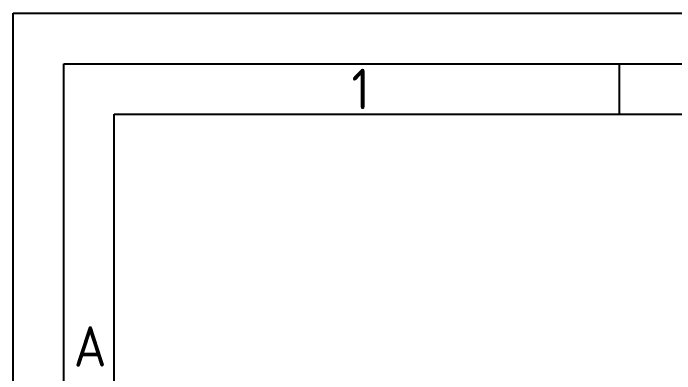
# Model space of a CAD drawing. Extents: x -1190 to 1093, y 0 to 939.
# Drawn here: x 0 to 163.8, y 653.2 to 742.5 of the extents above; entities that cross this region are included whole.
import ezdxf

# ---------------------------------------------------------------- set-up
doc = ezdxf.new("R2010")
doc.units = 0
doc.header["$LTSCALE"] = 2.5
doc.layers.add('AM_0', color=7, linetype='CONTINUOUS')
doc.layers.add('AM_BOR', color=7, linetype='CONTINUOUS')
doc.styles.get("Standard").update_dxf_attribs({"font": 'ISOCP.SHX'})

# ---------------------------------------------------------------- blocks, each defined once
blk = doc.blocks.new('GEN_A3')
at = {"layer": 'AM_0'}
for p, q in [((5, 292), (415, 292)), ((5, 5), (5, 292))]:
    blk.add_line(p, q, dxfattribs=at)
at = {"layer": 'AM_BOR', "color": 1}
for p, q in [((0, 297), (420, 297)), ((0, 0), (0, 297)), ((60, 292), (60, 287)), ((10, 287), (410, 287)), ((10, 10), (10, 287))]:
    blk.add_line(p, q, dxfattribs=at)
for s, p in [('1', (33.5, 287.5)), ('A', (6, 262))]:
    blk.add_text(s, height=4, dxfattribs=at).set_placement(p)

msp = doc.modelspace()

# ---------------------------------------------------------------- block references
at = {"layer": 'AM_0', "xscale": 2.5, "yscale": 2.5, "zscale": 2.5}
msp.add_blockref('GEN_A3', (0, 0), dxfattribs=at)

doc.saveas('drawing.dxf')
